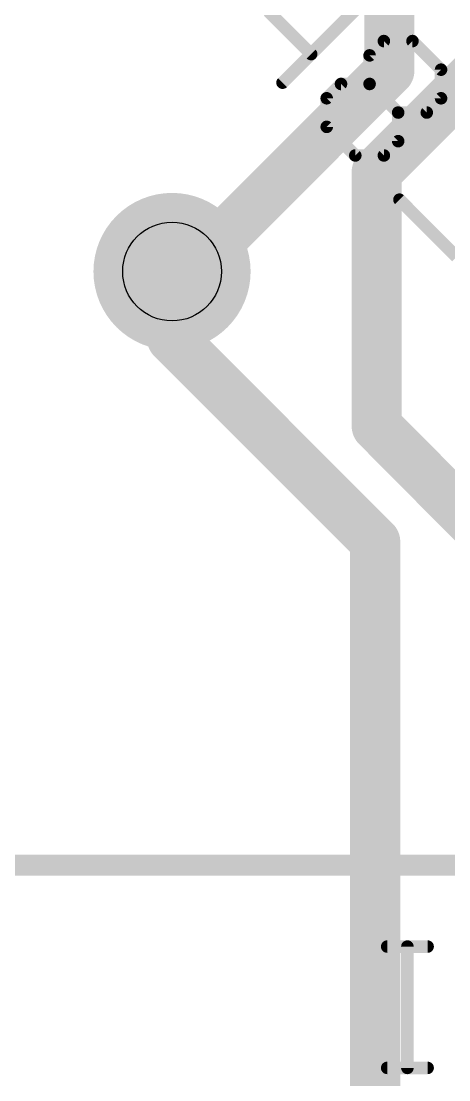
# Model space of a CAD drawing. Extents: x -6 to 101, y -9 to 20.
# Drawn here: x 11.43 to 14.03, y 2.73 to 9.17 of the extents above; entities that cross this region are included whole.
import ezdxf

# ---------------------------------------------------------------- set-up
doc = ezdxf.new("R2010")
doc.units = 0
for name, color, linetype in [('1', 22, 'CONTINUOUS'), ('16', 175, 'CONTINUOUS'), ('18', 82, 'CONTINUOUS'), ('21', 253, 'CONTINUOUS'), ('25', 253, 'CONTINUOUS'), ('26', 253, 'CONTINUOUS'), ('44', 253, 'CONTINUOUS')]:
    doc.layers.add(name, color=color, linetype=linetype)

# ---------------------------------------------------------------- blocks, each defined once
blk = doc.blocks.new('ROUNDV')
at = {"const_width": 0.5}
blk.add_lwpolyline([(0, -0.25, 1), (0, 0.25, 1), (0, -0.25)], format="xyb", dxfattribs=at)

msp = doc.modelspace()

# ---------------------------------------------------------------- linework, layer by layer
at = {"layer": '1', "const_width": 0.3048}
for points in [[(13.6652, 8.8646), (13.6652, 11.3682)], [(12.446, 7.6454), (13.6652, 8.8646)], [(12.3444, 7.6454), (12.446, 7.6454)]]:
    msp.add_lwpolyline(points, dxfattribs=at)
at = {"layer": '1', "const_width": 0.1524}
for points in [[(13.7191, 8.8107, 1), (13.6113, 8.9185)], [(13.589, 8.8646, 1), (13.7414, 8.8646)], [(12.3444, 7.7216, 1), (12.3444, 7.5692)], [(12.446, 7.5692, 1), (12.446, 7.7216)], [(12.3921, 7.6993, 1), (12.4999, 7.5915)]]:
    msp.add_lwpolyline(points, format="xyb", dxfattribs=at)
at = {"layer": '16', "const_width": 0.3048}
for points in [[(13.589, 8.251), (14.9063, 9.5683)], [(13.589, 6.7056), (13.589, 8.251)], [(12.3444, 7.239), (12.3444, 7.6454)], [(13.5796, 6.0038), (12.3444, 7.239)], [(17.574, 2.6952), (13.589, 6.7056)], [(13.5796, 6.0038), (13.5796, 1.4604)]]:
    msp.add_lwpolyline(points, dxfattribs=at)
at = {"layer": '16', "const_width": 0.1524}
for points in [[(13.6652, 8.251, 1), (13.5128, 8.251)], [(13.5351, 8.3049, 1), (13.6429, 8.1971)], [(12.4206, 7.6454, 1), (12.2682, 7.6454)], [(12.3983, 7.2929, 1), (12.2905, 7.1851)], [(12.2682, 7.239, 1), (12.4206, 7.239)], [(13.6431, 6.7593, 1), (13.5349, 6.6519)], [(13.5128, 6.7056, 1), (13.6652, 6.7056)], [(13.6558, 6.0038, 1), (13.5034, 6.0038)], [(13.5257, 5.9499, 1), (13.6335, 6.0577)]]:
    msp.add_lwpolyline(points, format="xyb", dxfattribs=at)
at = {"layer": '21', "const_width": 0.127}
msp.add_lwpolyline([(0.5334, 4.0386), (43.7134, 4.0386)], dxfattribs=at)
at = {"layer": '25', "const_width": 0.0381}
for points in [[(13.6525, 3.563, 1), (13.6525, 3.5249)], [(13.7944, 3.5439, 1), (13.7563, 3.5439)], [(13.8982, 3.5249, 1), (13.8982, 3.563)], [(13.6525, 2.8258, 1), (13.6525, 2.7877)], [(13.8982, 2.7877, 1), (13.8982, 2.8258)], [(13.7563, 2.8067, 1), (13.7944, 2.8067)]]:
    msp.add_lwpolyline(points, format="xyb", dxfattribs=at)
at = {"layer": '25', "const_width": 0.0762}
for points in [[(13.6525, 3.5439), (13.8982, 3.5439)], [(13.7754, 2.8067), (13.7754, 3.5439)], [(13.6525, 2.8067), (13.8982, 2.8067)]]:
    msp.add_lwpolyline(points, dxfattribs=at)
at = {"layer": '26', "const_width": 0.0762}
for points in [[(13.0163, 8.793), (13.5376, 9.3143)], [(12.9294, 9.2274), (13.19, 8.9668)], [(13.6324, 9.0458), (13.5455, 8.9589)], [(13.8061, 9.0458), (13.6324, 9.0458)], [(13.9799, 8.872), (13.8061, 9.0458)], [(13.5455, 8.9589), (13.5455, 8.7851)], [(13.9799, 8.6982), (13.9799, 8.872)], [(13.3717, 8.7851), (13.2848, 8.6982)], [(13.5455, 8.7851), (13.3717, 8.7851)], [(13.7193, 8.6113), (13.5455, 8.7851)], [(13.2848, 8.6982), (13.2848, 8.5245)], [(13.893, 8.6113), (13.9799, 8.6982)], [(13.7193, 8.4376), (13.7193, 8.6113)], [(13.7193, 8.6113), (13.893, 8.6113)], [(13.2848, 8.5245), (13.4586, 8.3507)], [(13.6324, 8.3507), (13.7193, 8.4376)], [(13.4586, 8.3507), (13.6324, 8.3507)], [(13.7272, 8.0821), (14.0747, 7.7346)]]:
    msp.add_lwpolyline(points, dxfattribs=at)
at = {"layer": '26', "const_width": 0.0381}
for points in [[(13.6324, 9.0648, 1), (13.6324, 9.0267)], [(13.6458, 9.0323, 1), (13.6189, 9.0592)], [(13.8196, 9.0592, 1), (13.7927, 9.0323)], [(13.8061, 9.0267, 1), (13.8061, 9.0648)], [(13.1766, 8.9533, 1), (13.2035, 8.9803)], [(13.5645, 8.9589, 1), (13.5264, 8.9589)], [(13.532, 8.9723, 1), (13.559, 8.9454)], [(13.999, 8.872, 1), (13.9609, 8.872)], [(13.9664, 8.8585, 1), (13.9934, 8.8855)], [(13.0028, 8.8065, 1), (13.0297, 8.7796)], [(13.3717, 8.8042, 1), (13.3717, 8.7661)], [(13.3852, 8.7716, 1), (13.3583, 8.7986)], [(13.559, 8.7986, 1), (13.532, 8.7716)], [(13.5455, 8.7661, 1), (13.5455, 8.8042)], [(13.5264, 8.7851, 1), (13.5645, 8.7851)], [(13.3039, 8.6982, 1), (13.2658, 8.6982)], [(13.2714, 8.7117, 1), (13.2983, 8.6848)], [(13.9609, 8.6982, 1), (13.999, 8.6982)], [(13.9934, 8.6848, 1), (13.9664, 8.7117)], [(13.7383, 8.6113, 1), (13.7002, 8.6113)], [(13.7193, 8.6304, 1), (13.7193, 8.5923)], [(13.7058, 8.5979, 1), (13.7327, 8.6248)], [(13.8796, 8.6248, 1), (13.9065, 8.5979)], [(13.893, 8.5923, 1), (13.893, 8.6304)], [(13.2983, 8.5379, 1), (13.2714, 8.511)], [(13.2658, 8.5245, 1), (13.3039, 8.5245)], [(13.7002, 8.4376, 1), (13.7383, 8.4376)], [(13.7327, 8.4241, 1), (13.7058, 8.451)], [(13.4586, 8.3697, 1), (13.4586, 8.3316)], [(13.4451, 8.3372, 1), (13.4721, 8.3642)], [(13.6189, 8.3642, 1), (13.6458, 8.3372)], [(13.6324, 8.3316, 1), (13.6324, 8.3697)], [(13.7406, 8.0956, 1), (13.7137, 8.0687)]]:
    msp.add_lwpolyline(points, format="xyb", dxfattribs=at)
at = {"layer": '44'}
msp.add_circle((12.3444, 7.6454), 0.3, dxfattribs=at)

# ---------------------------------------------------------------- block references
at = {"layer": '18', "xscale": 0.9556, "yscale": 0.9556}
msp.add_blockref('ROUNDV', (12.3444, 7.6454), dxfattribs=at)
msp.add_blockref('ROUNDV', (12.3444, 7.6454), dxfattribs=at)

doc.saveas('drawing.dxf')
